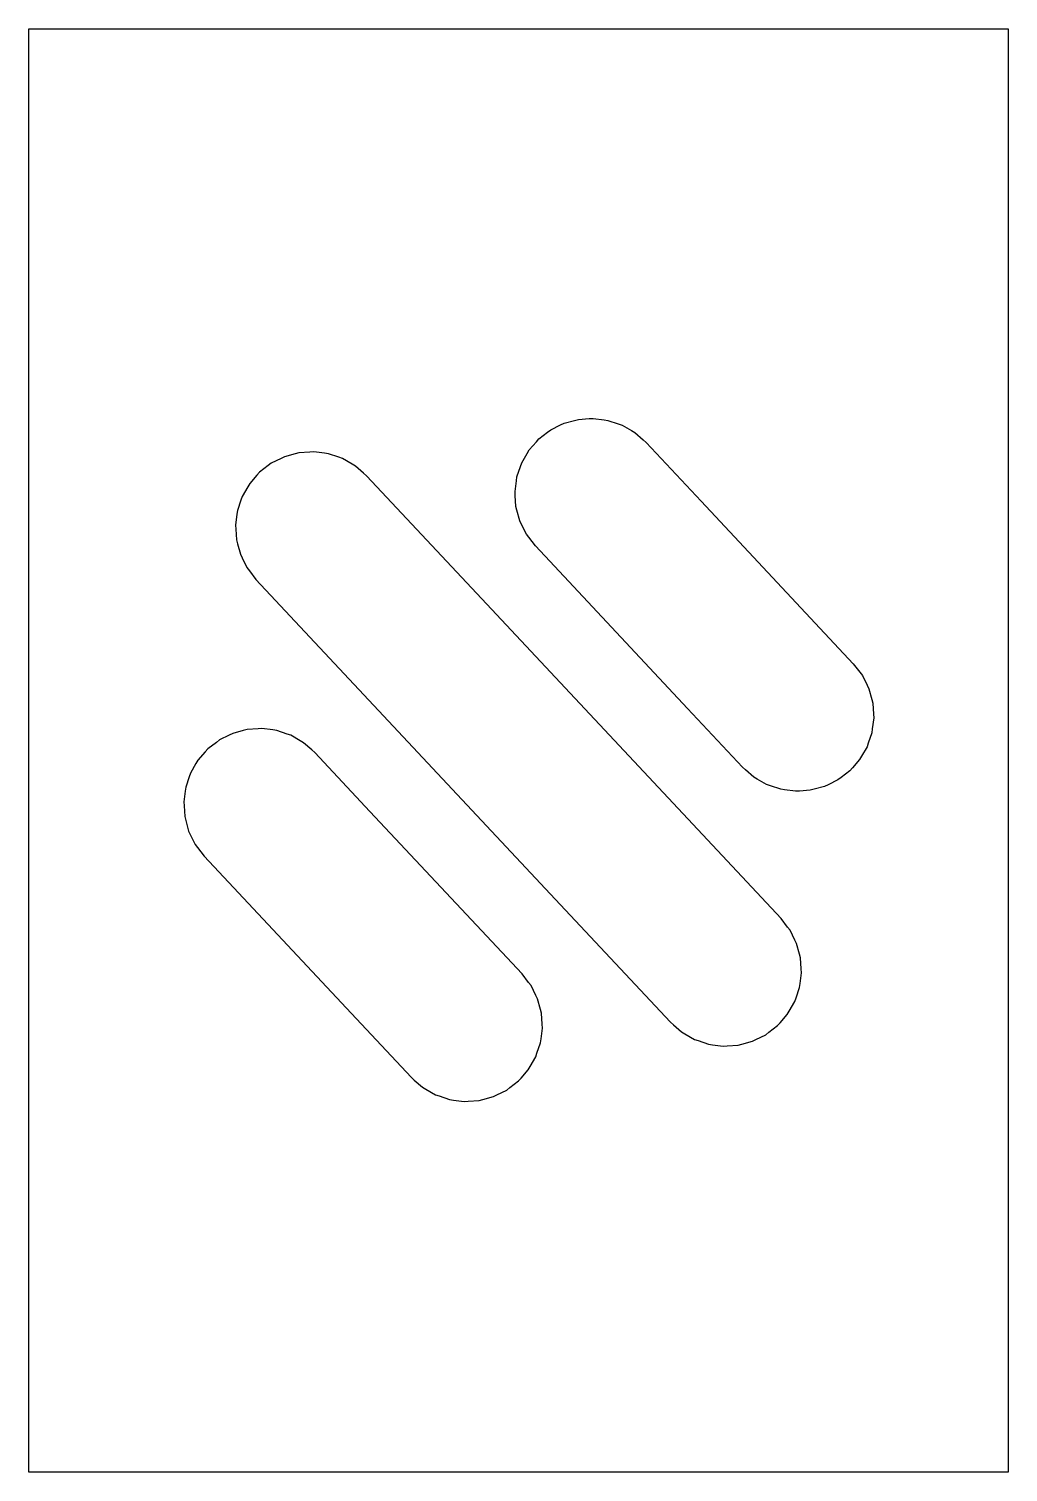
# Model space of a CAD drawing. Header units: metres. Extents: x -18.5 to 13.8, y -1.1 to 46.5.
import ezdxf

# ---------------------------------------------------------------- set-up
doc = ezdxf.new("R2010")
doc.units = ezdxf.units.M

msp = doc.modelspace()

# ---------------------------------------------------------------- linework, layer by layer
for p, q in [((-18.55, 45.525), (-18.55, 46.5)), ((-18.55, 46.5), (-17.893, 46.5)), ((-17.893, 46.5), (-16.422, 46.5)), ((-16.422, 46.5), (-13.833, 46.5)), ((-13.833, 46.5), (-13.711, 46.5)), ((-13.711, 46.5), (-13.549, 46.5)), ((-13.549, 46.5), (-13.356, 46.5)), ((-13.356, 46.5), (-13.147, 46.5)), ((-13.147, 46.5), (-12.941, 46.5)), ((-12.941, 46.5), (-12.758, 46.5)), ((-12.758, 46.5), (-12.616, 46.5)), ((-12.616, 46.5), (-12.527, 46.5)), ((-12.527, 46.5), (3.003, 46.5)), ((3.003, 46.5), (3.461, 46.5)), ((3.003, 46.5), (3.003, 46.5)), ((3.461, 46.5), (11.516, 46.5)), ((11.516, 46.5), (11.573, 46.5)), ((11.573, 46.5), (11.682, 46.5)), ((11.682, 46.5), (11.834, 46.5)), ((11.834, 46.5), (12.017, 46.5)), ((12.017, 46.5), (12.213, 46.5)), ((12.213, 46.5), (12.402, 46.5)), ((12.402, 46.5), (12.569, 46.5)), ((12.569, 46.5), (12.701, 46.5)), ((12.701, 46.5), (12.791, 46.5)), ((12.791, 46.5), (13.75, 46.5)), ((13.75, 46.5), (13.75, 43.947)), ((-18.55, 45.473), (-18.55, 45.525)), ((-18.55, 45.367), (-18.55, 45.473)), ((-18.55, 45.209), (-18.55, 45.367)), ((-18.55, 45.005), (-18.55, 45.209)), ((-18.55, 42.465), (-18.55, 45.005)), ((13.75, 43.947), (13.75, 42.336)), ((-18.55, 42.35), (-18.55, 42.465)), ((-18.55, 42.208), (-18.55, 42.35)), ((-18.55, 40.907), (-18.55, 42.208)), ((13.75, 42.336), (13.75, 20.237)), ((-18.55, 40.798), (-18.55, 40.907)), ((-18.55, 40.681), (-18.55, 40.798)), ((-18.55, 40.568), (-18.55, 40.681)), ((-18.55, 40.466), (-18.55, 40.568)), ((-18.55, 40.131), (-18.55, 40.466)), ((-18.55, 37.272), (-18.55, 40.131)), ((-18.55, 36.659), (-18.55, 37.272)), ((-18.55, 34.914), (-18.55, 36.659)), ((-18.55, 9.673), (-18.55, 34.914)), ((-1.337, 33.278), (-1.014, 33.437)), ((-1.014, 33.437), (-0.897, 33.494)), ((-0.897, 33.494), (-0.55, 33.587)), ((-0.55, 33.587), (-0.424, 33.621)), ((-0.424, 33.621), (-0.065, 33.645)), ((-0.065, 33.645), (0.065, 33.653)), ((0.065, 33.653), (0.422, 33.606)), ((0.422, 33.606), (0.551, 33.589)), ((0.551, 33.589), (0.892, 33.473)), ((0.892, 33.473), (1.015, 33.431)), ((1.015, 33.431), (1.327, 33.252)), ((-2.049, 32.611), (-1.811, 32.881)), ((-1.811, 32.881), (-1.725, 32.98)), ((-1.725, 32.98), (-1.44, 33.198)), ((-1.44, 33.198), (-1.337, 33.278)), ((1.327, 33.252), (1.44, 33.186)), ((1.44, 33.186), (1.71, 32.949)), ((1.71, 32.949), (1.808, 32.863)), ((1.71, 32.949), (1.71, 32.949)), ((1.808, 32.863), (3.627, 30.921)), ((-10.115, 32.39), (-10.232, 32.332)), ((-9.767, 32.483), (-10.115, 32.39)), ((-9.641, 32.517), (-9.767, 32.483)), ((-9.282, 32.54), (-9.641, 32.517)), ((-9.152, 32.549), (-9.282, 32.54)), ((-8.796, 32.502), (-9.152, 32.549)), ((-8.666, 32.485), (-8.796, 32.502)), ((-8.326, 32.369), (-8.666, 32.485)), ((-8.202, 32.327), (-8.326, 32.369)), ((-2.294, 32.187), (-2.114, 32.498)), ((-2.114, 32.498), (-2.049, 32.611)), ((-10.658, 32.094), (-10.943, 31.875)), ((-10.554, 32.173), (-10.658, 32.094)), ((-10.232, 32.332), (-10.554, 32.173)), ((-7.891, 32.147), (-8.202, 32.327)), ((-7.778, 32.082), (-7.891, 32.147)), ((-7.508, 31.845), (-7.778, 32.082)), ((-2.451, 31.723), (-2.336, 32.063)), ((-2.336, 32.063), (-2.294, 32.187)), ((-11.266, 31.507), (-11.332, 31.394)), ((-11.029, 31.777), (-11.266, 31.507)), ((-10.943, 31.875), (-11.029, 31.777)), ((-7.409, 31.759), (-7.508, 31.845)), ((-3.773, 27.874), (-7.409, 31.759)), ((-2.515, 31.237), (-2.468, 31.593)), ((-2.468, 31.593), (-2.451, 31.723)), ((-11.553, 30.959), (-11.669, 30.618)), ((-11.511, 31.082), (-11.553, 30.959)), ((-11.332, 31.394), (-11.511, 31.082)), ((-2.507, 31.107), (-2.515, 31.237)), ((-2.484, 30.748), (-2.507, 31.107)), ((-11.686, 30.489), (-11.733, 30.132)), ((-11.669, 30.618), (-11.686, 30.489)), ((-2.45, 30.622), (-2.484, 30.748)), ((-2.357, 30.274), (-2.45, 30.622)), ((3.627, 30.921), (8.643, 25.563)), ((-11.733, 30.132), (-11.725, 30.002)), ((-11.725, 30.002), (-11.701, 29.643)), ((-2.299, 30.157), (-2.357, 30.274)), ((-2.14, 29.835), (-2.299, 30.157)), ((-11.701, 29.643), (-11.667, 29.517)), ((-11.667, 29.517), (-11.574, 29.17)), ((-2.061, 29.731), (-2.14, 29.835)), ((-1.842, 29.446), (-2.061, 29.731)), ((-11.574, 29.17), (-11.517, 29.053)), ((-11.517, 29.053), (-11.358, 28.73)), ((3.174, 24.088), (-1.842, 29.446)), ((-11.358, 28.73), (-11.278, 28.627)), ((-11.278, 28.627), (-11.059, 28.341)), ((-11.059, 28.341), (-1.027, 17.626)), ((6.259, 17.159), (-3.773, 27.874)), ((8.643, 25.563), (8.862, 25.278)), ((8.862, 25.278), (8.941, 25.174)), ((8.941, 25.174), (9.1, 24.852)), ((9.1, 24.852), (9.158, 24.735)), ((9.158, 24.735), (9.251, 24.387)), ((9.251, 24.387), (9.284, 24.261)), ((4.993, 22.146), (3.174, 24.088)), ((9.284, 24.261), (9.308, 23.902)), ((9.308, 23.902), (9.316, 23.772)), ((-11.476, 23.358), (-11.823, 23.265)), ((-11.35, 23.392), (-11.476, 23.358)), ((-10.991, 23.415), (-11.35, 23.392)), ((-10.861, 23.424), (-10.991, 23.415)), ((-10.504, 23.377), (-10.861, 23.424)), ((-10.375, 23.36), (-10.504, 23.377)), ((-10.034, 23.244), (-10.375, 23.36)), ((9.269, 23.416), (9.252, 23.286)), ((9.316, 23.772), (9.269, 23.416)), ((-12.366, 22.969), (-12.652, 22.75)), ((-12.263, 23.048), (-12.366, 22.969)), ((-11.94, 23.207), (-12.263, 23.048)), ((-11.823, 23.265), (-11.94, 23.207)), ((-9.911, 23.202), (-10.034, 23.244)), ((-9.599, 23.022), (-9.911, 23.202)), ((-9.487, 22.957), (-9.599, 23.022)), ((-9.216, 22.72), (-9.487, 22.957)), ((9.137, 22.946), (9.095, 22.822)), ((9.252, 23.286), (9.137, 22.946)), ((-12.975, 22.382), (-13.04, 22.269)), ((-12.738, 22.652), (-12.975, 22.382)), ((-12.652, 22.75), (-12.738, 22.652)), ((-9.118, 22.634), (-9.216, 22.72)), ((-7.3, 20.691), (-9.118, 22.634)), ((8.849, 22.398), (8.612, 22.128)), ((8.915, 22.511), (8.849, 22.398)), ((9.095, 22.822), (8.915, 22.511)), ((-13.22, 21.957), (-13.262, 21.834)), ((-13.04, 22.269), (-13.22, 21.957)), ((5.091, 22.06), (4.993, 22.146)), ((5.361, 21.823), (5.091, 22.06)), ((8.526, 22.03), (8.241, 21.811)), ((8.612, 22.128), (8.526, 22.03)), ((-13.378, 21.493), (-13.395, 21.364)), ((-13.262, 21.834), (-13.378, 21.493)), ((5.474, 21.757), (5.361, 21.823)), ((5.785, 21.578), (5.474, 21.757)), ((5.909, 21.536), (5.785, 21.578)), ((6.249, 21.42), (5.909, 21.536)), ((7.35, 21.422), (7.224, 21.388)), ((7.698, 21.515), (7.35, 21.422)), ((7.815, 21.572), (7.698, 21.515)), ((8.137, 21.731), (7.815, 21.572)), ((8.241, 21.811), (8.137, 21.731)), ((-13.395, 21.364), (-13.442, 21.007)), ((-13.442, 21.007), (-13.433, 20.877)), ((6.379, 21.403), (6.249, 21.42)), ((6.735, 21.356), (6.379, 21.403)), ((6.865, 21.364), (6.735, 21.356)), ((7.224, 21.388), (6.865, 21.364)), ((-13.433, 20.877), (-13.41, 20.518)), ((-13.41, 20.518), (-13.376, 20.392)), ((-2.284, 15.334), (-7.3, 20.691)), ((-13.376, 20.392), (-13.283, 20.045)), ((-13.283, 20.045), (-13.225, 19.928)), ((13.75, 20.237), (13.75, 3.128)), ((-13.225, 19.928), (-13.066, 19.605)), ((-13.066, 19.605), (-12.987, 19.502)), ((-12.987, 19.502), (-12.768, 19.216)), ((-12.768, 19.216), (-7.752, 13.859)), ((-1.027, 17.626), (2.609, 13.741)), ((6.478, 16.873), (6.259, 17.159)), ((6.558, 16.77), (6.478, 16.873)), ((6.717, 16.447), (6.558, 16.77)), ((6.774, 16.33), (6.717, 16.447)), ((6.867, 15.983), (6.774, 16.33)), ((6.901, 15.857), (6.867, 15.983)), ((6.925, 15.498), (6.901, 15.857)), ((-2.065, 15.048), (-2.284, 15.334)), ((6.886, 15.011), (6.933, 15.368)), ((6.933, 15.368), (6.925, 15.498)), ((-1.985, 14.945), (-2.065, 15.048)), ((-1.826, 14.622), (-1.985, 14.945)), ((6.753, 14.541), (6.869, 14.882)), ((6.869, 14.882), (6.886, 15.011)), ((-1.769, 14.505), (-1.826, 14.622)), ((-1.676, 14.158), (-1.769, 14.505)), ((6.532, 14.106), (6.711, 14.418)), ((6.711, 14.418), (6.753, 14.541)), ((-7.752, 13.859), (-5.934, 11.916)), ((-1.642, 14.032), (-1.676, 14.158)), ((-1.618, 13.673), (-1.642, 14.032)), ((6.229, 13.723), (6.466, 13.993)), ((6.466, 13.993), (6.532, 14.106)), ((-1.657, 13.186), (-1.61, 13.543)), ((-1.61, 13.543), (-1.618, 13.673)), ((2.609, 13.741), (2.708, 13.655)), ((2.708, 13.655), (2.978, 13.418)), ((2.978, 13.418), (3.091, 13.353)), ((3.091, 13.353), (3.402, 13.173)), ((5.754, 13.327), (5.858, 13.406)), ((5.858, 13.406), (6.143, 13.625)), ((6.143, 13.625), (6.229, 13.723)), ((-1.79, 12.716), (-1.674, 13.057)), ((-1.674, 13.057), (-1.657, 13.186)), ((3.402, 13.173), (3.526, 13.131)), ((3.402, 13.173), (3.402, 13.173)), ((3.526, 13.131), (3.866, 13.015)), ((3.866, 13.015), (3.996, 12.998)), ((3.996, 12.998), (4.352, 12.951)), ((4.352, 12.951), (4.482, 12.96)), ((4.482, 12.96), (4.841, 12.983)), ((4.841, 12.983), (4.967, 13.017)), ((4.967, 13.017), (5.315, 13.11)), ((5.315, 13.11), (5.432, 13.168)), ((5.432, 13.168), (5.754, 13.327)), ((-2.012, 12.281), (-1.832, 12.593)), ((-1.832, 12.593), (-1.79, 12.716)), ((-5.934, 11.916), (-5.836, 11.83)), ((-2.314, 11.898), (-2.077, 12.168)), ((-2.077, 12.168), (-2.012, 12.281)), ((-5.836, 11.83), (-5.565, 11.593)), ((-5.565, 11.593), (-5.452, 11.528)), ((-5.452, 11.528), (-5.141, 11.348)), ((-3.111, 11.343), (-2.789, 11.502)), ((-2.789, 11.502), (-2.685, 11.581)), ((-2.685, 11.581), (-2.4, 11.8)), ((-2.685, 11.581), (-2.685, 11.581)), ((-2.4, 11.8), (-2.314, 11.898)), ((-5.141, 11.348), (-5.017, 11.306)), ((-5.017, 11.306), (-4.677, 11.19)), ((-4.677, 11.19), (-4.548, 11.173)), ((-4.548, 11.173), (-4.191, 11.126)), ((-4.191, 11.126), (-4.061, 11.135)), ((-4.061, 11.135), (-3.702, 11.158)), ((-3.702, 11.158), (-3.576, 11.192)), ((-3.576, 11.192), (-3.228, 11.285)), ((-3.228, 11.285), (-3.111, 11.343)), ((-18.55, 7.635), (-18.55, 9.673)), ((-18.55, 5.644), (-18.55, 7.635)), ((-18.55, 4.784), (-18.55, 5.644)), ((-18.55, 4.681), (-18.55, 4.784)), ((-18.55, 3.414), (-18.55, 4.681)), ((-18.55, 3.28), (-18.55, 3.414)), ((-18.55, 3.177), (-18.55, 3.28)), ((-18.55, 0.65), (-18.55, 3.177)), ((13.75, 3.128), (13.75, 1.504)), ((13.75, 1.504), (13.75, -1.1)), ((-18.55, 0.461), (-18.55, 0.65)), ((-18.55, 0.32), (-18.55, 0.461)), ((-18.55, 0.233), (-18.55, 0.32)), ((-18.55, -0.584), (-18.55, 0.233)), ((-18.55, -0.636), (-18.55, -0.584)), ((-18.55, -0.652), (-18.55, -0.636)), ((-18.55, -1.1), (-18.55, -0.652)), ((-16.422, -1.1), (-18.55, -1.1)), ((-13.833, -1.1), (-16.422, -1.1)), ((-13.711, -1.1), (-13.833, -1.1)), ((-13.549, -1.1), (-13.711, -1.1)), ((-13.356, -1.1), (-13.549, -1.1)), ((-13.147, -1.1), (-13.356, -1.1)), ((-12.941, -1.1), (-13.147, -1.1)), ((-12.758, -1.1), (-12.941, -1.1)), ((-12.616, -1.1), (-12.758, -1.1)), ((-12.527, -1.1), (-12.616, -1.1)), ((3.003, -1.1), (-12.527, -1.1)), ((3.461, -1.1), (3.003, -1.1)), ((11.516, -1.1), (3.461, -1.1)), ((11.573, -1.1), (11.516, -1.1)), ((11.682, -1.1), (11.573, -1.1)), ((11.834, -1.1), (11.682, -1.1)), ((12.017, -1.1), (11.834, -1.1)), ((12.213, -1.1), (12.017, -1.1)), ((12.402, -1.1), (12.213, -1.1)), ((12.569, -1.1), (12.402, -1.1)), ((12.701, -1.1), (12.569, -1.1)), ((12.791, -1.1), (12.701, -1.1)), ((13.75, -1.1), (12.791, -1.1))]:
    msp.add_line(p, q)

doc.saveas('drawing.dxf')
